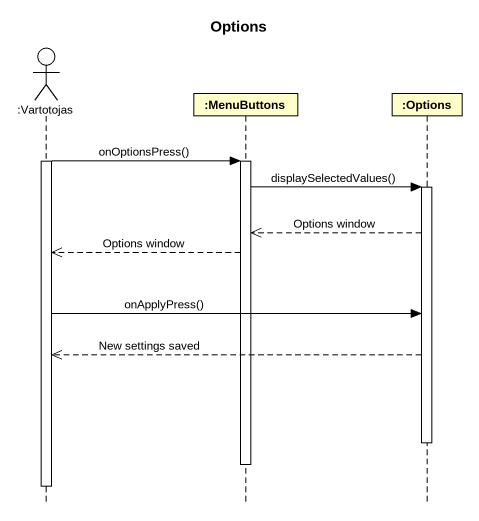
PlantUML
@startuml
title Options
hide footbox
actor ":Vartotojas" as Vartotojas
participant ":MenuButtons" as MenuButtons
participant ":Options" as Options

activate Vartotojas
Vartotojas -> MenuButtons : onOptionsPress()
activate MenuButtons
MenuButtons -> Options : displaySelectedValues()
activate Options
Options -->> MenuButtons : Options window
MenuButtons -->> Vartotojas : Options window
Vartotojas -> Options : onApplyPress()
Options -->> Vartotojas : New settings saved
deactivate Options
deactivate MenuButtons
deactivate Vartotojas
@enduml
